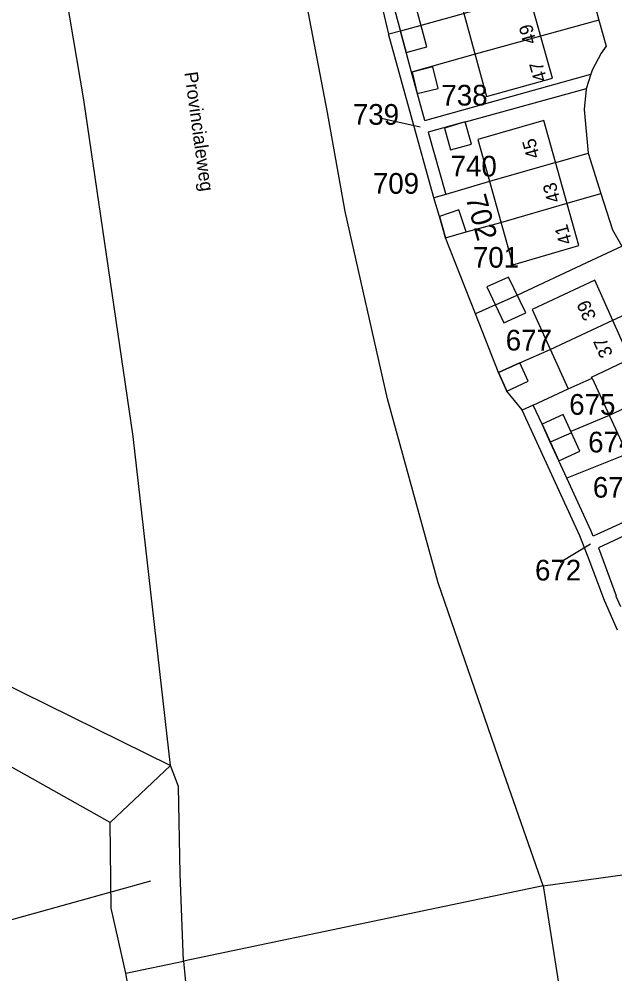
# Model space of a CAD drawing. Extents: x 191922 to 199923, y 328959 to 333350.
# Drawn here: x 196075.1 to 196152.8, y 330835.3 to 330959.9 of the extents above; entities that cross this region are included whole.
import ezdxf

# ---------------------------------------------------------------- set-up
doc = ezdxf.new("R2010")
doc.units = 0
for name, color, linetype in [('bouwvlak', 7, 'Continuous'), ('enkelbestemming', 7, 'Continuous'), ('Level 14', 7, 'Continuous'), ('Level 6', 7, 'Continuous'), ('maatvoering - maximum aantal wooneenheden', 7, 'Continuous'), ('Maatvoering_symbolen', 7, 'Continuous'), ('recreatiewoning', 7, 'Continuous')]:
    doc.layers.add(name, color=color, linetype=linetype)

msp = doc.modelspace()

# ---------------------------------------------------------------- linework, layer by layer
at = {"layer": 'bouwvlak'}
for p, q in [((196122.11, 330947.01), (196127.37, 330945.85)), ((196145.63, 330889.02), (196149.58, 330891.42)), ((196070.89, 330841.49), (196092.24, 330847.42))]:
    msp.add_line(p, q, dxfattribs=at)
at = {"layer": 'Level 6'}
for p, q in [((196083.48, 330949.37), (196079.09, 330975.59)), ((196115.27, 330947.69), (196110.97, 330970.16)), ((196115.27, 330947.69), (196110.97, 330970.16)), ((196149.23, 330965.11), (196124.78, 330958.32)), ((196149.23, 330965.11), (196150.68, 330959.76)), ((196123.26, 330957.91), (196121.98, 330963.35)), ((196150.68, 330959.76), (196151.61, 330956.36)), ((196124.78, 330958.32), (196123.26, 330957.91)), ((196126.23, 330952.96), (196124.78, 330958.32)), ((196123.29, 330957.79), (196123.26, 330957.91)), ((196129.1, 330936.76), (196123.29, 330957.79)), ((196151.61, 330956.36), (196150.97, 330955.45)), ((196150.97, 330955.45), (196149.79, 330953.21)), ((196127.95, 330946.64), (196126.23, 330952.96)), ((196127.95, 330946.64), (196149.62, 330952.7)), ((196149.62, 330952.7), (196149.01, 330950.8)), ((196149.79, 330953.21), (196149.62, 330952.7)), ((196149.01, 330950.8), (196133.25, 330946.43)), ((196149.01, 330950.8), (196148.99, 330950.76)), ((196148.99, 330950.76), (196148.75, 330948.1)), ((196089.92, 330905.43), (196083.48, 330949.37)), ((196117.57, 330934.77), (196115.27, 330947.69)), ((196117.57, 330934.77), (196115.27, 330947.69)), ((196148.75, 330948.1), (196149.26, 330942.39)), ((196133.22, 330946.48), (196128.39, 330945.12)), ((196133.25, 330946.43), (196133.22, 330946.48)), ((196128.39, 330945.12), (196130.71, 330937.02)), ((196145.04, 330941.17), (196149.26, 330942.39)), ((196149.26, 330942.39), (196150.94, 330937.14)), ((196145.04, 330941.17), (196136.42, 330938.68)), ((196136.42, 330938.68), (196130.71, 330937.02)), ((196146.51, 330935.85), (196150.94, 330937.14)), ((196150.94, 330937.14), (196152.46, 330932.4)), ((196129.16, 330936.57), (196129.1, 330936.76)), ((196130.71, 330937.02), (196129.16, 330936.57)), ((196129.88, 330934.15), (196129.16, 330936.57)), ((196123.08, 330910.35), (196117.57, 330934.77)), ((196123.08, 330910.35), (196117.57, 330934.77)), ((196130.68, 330931.35), (196129.88, 330934.15)), ((196152.46, 330932.4), (196153.67, 330930.26)), ((196134.57, 330921.43), (196130.68, 330931.35)), ((196149.11, 330928.13), (196153.67, 330930.26)), ((196137.18, 330922.61), (196134.57, 330921.43)), ((196152.48, 330920.59), (196157.76, 330923.05)), ((196137.58, 330913.75), (196134.57, 330921.43)), ((195986.91, 330915.72), (196094.79, 330862.48)), ((196138.67, 330911.34), (196137.58, 330913.75)), ((196140.65, 330908.9), (196138.67, 330911.34)), ((196129.73, 330886.31), (196123.08, 330910.35)), ((196129.73, 330886.31), (196123.08, 330910.35)), ((196140.67, 330908.86), (196140.65, 330908.9)), ((196142.1, 330909.52), (196140.67, 330908.86)), ((196148.17, 330892.46), (196140.67, 330908.86)), ((196143.25, 330907.01), (196142.1, 330909.52)), ((196144.32, 330904.68), (196143.25, 330907.01)), ((196094.79, 330862.48), (196089.92, 330905.43)), ((196145.45, 330902.23), (196144.32, 330904.68)), ((196146.49, 330899.97), (196145.45, 330902.23)), ((196149.65, 330893.06), (196146.49, 330899.97)), ((196153.93, 330894.23), (196151.85, 330893.28)), ((196149.29, 330889.67), (196148.17, 330892.46)), ((196149.92, 330892.4), (196149.65, 330893.06)), ((196151.85, 330893.28), (196149.92, 330892.4)), ((196151.38, 330884.03), (196149.29, 330889.67)), ((196137.96, 330862.35), (196129.73, 330886.31)), ((196137.96, 330862.35), (196129.73, 330886.31)), ((196153.1, 330880.14), (196151.38, 330884.03)), ((196086.93, 330855.05), (196050.79, 330875.39)), ((196094.79, 330862.48), (196086.93, 330855.05)), ((196095.85, 330859.74), (196094.79, 330862.48)), ((196143.4, 330846.8), (196137.96, 330862.35)), ((196143.4, 330846.8), (196137.96, 330862.35)), ((196096.05, 330848.35), (196095.85, 330859.74)), ((196087.08, 330843.86), (196086.93, 330855.05)), ((196143.4, 330846.8), (196170.22, 330850.46)), ((196096.51, 330836.95), (196096.05, 330848.35)), ((196143.4, 330846.8), (196096.51, 330836.95)), ((196143.4, 330846.8), (196096.51, 330836.95)), ((196143.4, 330846.8), (196150.85, 330799.38)), ((196088.98, 330835.37), (196087.08, 330843.86)), ((196088.98, 330835.37), (196096.51, 330836.95)), ((196088.98, 330835.37), (196096.51, 330836.95)), ((196096.51, 330836.95), (196097.71, 330824.59)), ((196094.06, 330807.5), (196088.98, 330835.37)), ((196094.06, 330807.5), (196088.98, 330835.37))]:
    msp.add_line(p, q, dxfattribs=at)
for points in [[(196150.68, 330959.76), (196134.52, 330955.3), (196126.23, 330952.96)], [(196130.68, 330931.35), (196133.36, 330932.12), (196137.9, 330933.34), (196146.51, 330935.85)], [(196137.18, 330922.61), (196140, 330923.88), (196149.11, 330928.13)], [(196137.58, 330913.75), (196140.35, 330915.03), (196144.33, 330916.79), (196152.48, 330920.59)], [(196142.1, 330909.52), (196146.67, 330911.64), (196149.78, 330913.02), (196149.72, 330913.15), (196154.74, 330915.56), (196154.68, 330915.69), (196157.78, 330917.09)], [(196159.55, 330911.67), (196152.02, 330908.15), (196147.02, 330906.07), (196147.11, 330905.88), (196144.32, 330904.68)], [(196162.45, 330906.92), (196154.32, 330903.13), (196146.49, 330899.97)], [(196170.8, 330900.36), (196157.33, 330894.15), (196157.38, 330894.05), (196150.6, 330890.87)], [(196150.6, 330890.87), (196152.94, 330884.61), (196152.88, 330884.59), (196153.47, 330883.24)]]:
    msp.add_lwpolyline(points, dxfattribs=at)
at = {"layer": 'recreatiewoning'}
for p, q in [((196144.6, 330952.18), (196138.6, 330973.79)), ((196130.11, 330971.47), (196136.02, 330949.8)), ((196124.04, 330961.03), (196125.53, 330955.55)), ((196128.23, 330956.28), (196126.74, 330961.77)), ((196125.53, 330955.55), (196128.23, 330956.28)), ((196129.01, 330953.64), (196126.3, 330952.98)), ((196129.69, 330950.84), (196129.01, 330953.64)), ((196126.3, 330952.98), (196126.99, 330950.18)), ((196136.02, 330949.8), (196144.6, 330952.18)), ((196126.99, 330950.18), (196129.69, 330950.84)), ((196133.23, 330946.49), (196130.54, 330945.66)), ((196134.05, 330943.58), (196133.23, 330946.49)), ((196143.51, 330946.66), (196134.9, 330944.17)), ((196148.04, 330930.34), (196143.51, 330946.66)), ((196130.54, 330945.66), (196131.31, 330942.84)), ((196131.31, 330942.84), (196134.05, 330943.58)), ((196134.9, 330944.17), (196139.43, 330927.84)), ((196132.39, 330935.01), (196129.88, 330934.15)), ((196133.36, 330932.12), (196132.39, 330935.01)), ((196129.88, 330934.15), (196130.68, 330931.35)), ((196130.68, 330931.35), (196133.36, 330932.12)), ((196139.43, 330927.84), (196148.04, 330930.34)), ((196138.86, 330926.21), (196136.07, 330924.95)), ((196141.15, 330921.55), (196138.86, 330926.21)), ((196136.07, 330924.95), (196138.29, 330920.26)), ((196150.15, 330925.8), (196141.97, 330922)), ((196154.68, 330915.69), (196150.15, 330925.8)), ((196138.29, 330920.26), (196141.15, 330921.55)), ((196141.97, 330922), (196146.67, 330911.64)), ((196140.35, 330915.03), (196137.58, 330913.75)), ((196141.45, 330912.62), (196140.35, 330915.03)), ((196137.58, 330913.75), (196138.67, 330911.34)), ((196138.67, 330911.34), (196141.45, 330912.62)), ((196146.67, 330911.64), (196149.78, 330913.02)), ((196149.78, 330913.02), (196156.71, 330897.93)), ((196146.01, 330908.28), (196143.25, 330907.01)), ((196148.2, 330903.49), (196146.01, 330908.28)), ((196143.25, 330907.01), (196145.45, 330902.23)), ((196145.45, 330902.23), (196148.2, 330903.49))]:
    msp.add_line(p, q, dxfattribs=at)

# ---------------------------------------------------------------- texts
at = {"layer": 'enkelbestemming'}
for s, p in [('738', (196130.13, 330948.61)), ('739', (196118.59, 330946.1)), ('740', (196131.33, 330939.35)), ('709', (196121.2, 330937.1)), ('701', (196134.24, 330927.45)), ('677', (196138.52, 330916.64)), ('675', (196146.8, 330908.26)), ('674', (196149.27, 330903.34)), ('673', (196149.88, 330897.44)), ('672', (196142.34, 330886.63))]:
    msp.add_text(s, height=2.7, rotation=0, dxfattribs=at).set_placement(p)
at = {"layer": 'Level 14'}
msp.add_text('702', height=2.7, rotation=285.3599, dxfattribs=at).set_placement((196133.27, 330936.59))
at = {"layer": 'maatvoering - maximum aantal wooneenheden'}
for s, rotation, p in [('49', 105.4965, (196142.57, 330956.87)), ('47', 105.4965, (196143.93, 330951.99)), ('45', 105.4965, (196143, 330941.95)), ('43', 105.4965, (196145.69, 330936.2)), ('41', 105.4965, (196147.21, 330930.73)), ('39', 114.1023, (196150.37, 330921.03)), ('37', 114.1023, (196152.54, 330916.17))]:
    msp.add_text(s, height=1.75, rotation=rotation, dxfattribs=at).set_placement(p)
at = {"layer": 'Maatvoering_symbolen'}
msp.add_text('Provincialeweg', height=1.75, rotation=277.822, dxfattribs=at).set_placement((196096.6, 330952.91))

doc.saveas('drawing.dxf')
